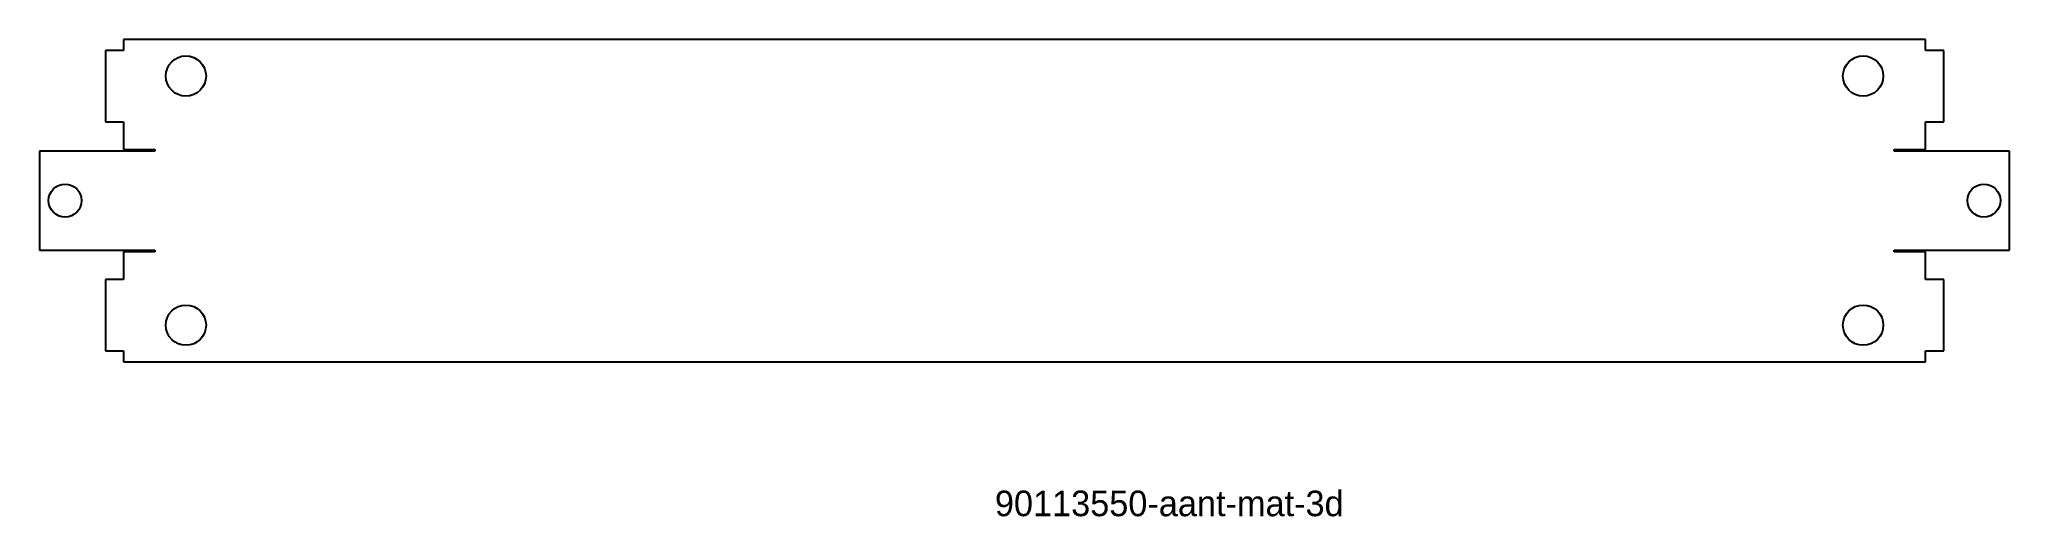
# Model space of a CAD drawing. Extents: x 528 to 1066, y 321 to 451.
import ezdxf

# ---------------------------------------------------------------- set-up
doc = ezdxf.new("R2010")
doc.units = 0
doc.layers.add('BRANDLIJN', color=93, linetype='CONTINUOUS')

msp = doc.modelspace()

# ---------------------------------------------------------------- linework, layer by layer
at = {"layer": 'BRANDLIJN'}
for p, q in [((546.12, 448.3), (546.12, 428.81)), ((551.12, 448.3), (546.12, 448.3)), ((551.12, 451.3), (551.12, 448.3)), ((1043.12, 451.3), (551.12, 451.3)), ((1043.12, 448.3), (1043.12, 451.3)), ((1048.12, 448.3), (1043.12, 448.3)), ((1048.12, 428.81), (1048.12, 448.3)), ((546.12, 428.81), (551.12, 428.81)), ((551.12, 428.81), (551.12, 421.3)), ((1043.12, 428.81), (1048.12, 428.81)), ((1043.12, 421.3), (1043.12, 428.81)), ((528.11, 420.8), (528.11, 393.8)), ((559.62, 420.8), (528.11, 420.8)), ((551.12, 421.3), (559.62, 421.3)), ((559.62, 421.3), (559.62, 420.8)), ((1034.61, 421.3), (1043.12, 421.3)), ((1034.61, 420.8), (1034.61, 421.3)), ((1066.12, 420.8), (1034.61, 420.8)), ((1066.12, 393.8), (1066.12, 420.8)), ((528.11, 393.8), (559.62, 393.8)), ((551.12, 393.3), (551.12, 385.8)), ((559.62, 393.3), (551.12, 393.3)), ((559.62, 393.8), (559.62, 393.3)), ((1034.61, 393.3), (1034.61, 393.8)), ((1034.61, 393.8), (1066.12, 393.8)), ((1043.12, 393.3), (1034.61, 393.3)), ((1043.12, 385.8), (1043.12, 393.3)), ((546.12, 385.8), (546.12, 366.3)), ((551.12, 385.8), (546.12, 385.8)), ((1048.12, 385.8), (1043.12, 385.8)), ((1048.12, 366.3), (1048.12, 385.8)), ((546.12, 366.3), (551.12, 366.3)), ((551.12, 366.3), (551.12, 363.3)), ((1043.12, 366.3), (1048.12, 366.3)), ((1043.12, 363.3), (1043.12, 366.3)), ((551.12, 363.3), (1043.12, 363.3))]:
    msp.add_line(p, q, dxfattribs=at)
for centre, radius in [((568.12, 441.3), 5.5), ((1026.12, 441.3), 5.5), ((535.11, 407.3), 4.5), ((1059.12, 407.3), 4.5), ((568.12, 373.3), 5.5), ((1026.12, 373.3), 5.5)]:
    msp.add_circle(centre, radius, dxfattribs=at)

# ---------------------------------------------------------------- texts
msp.add_text('90113550-aant-mat-3d', height=7, dxfattribs=at).set_placement((789.03, 321.15, 10.81))

doc.saveas('drawing.dxf')
